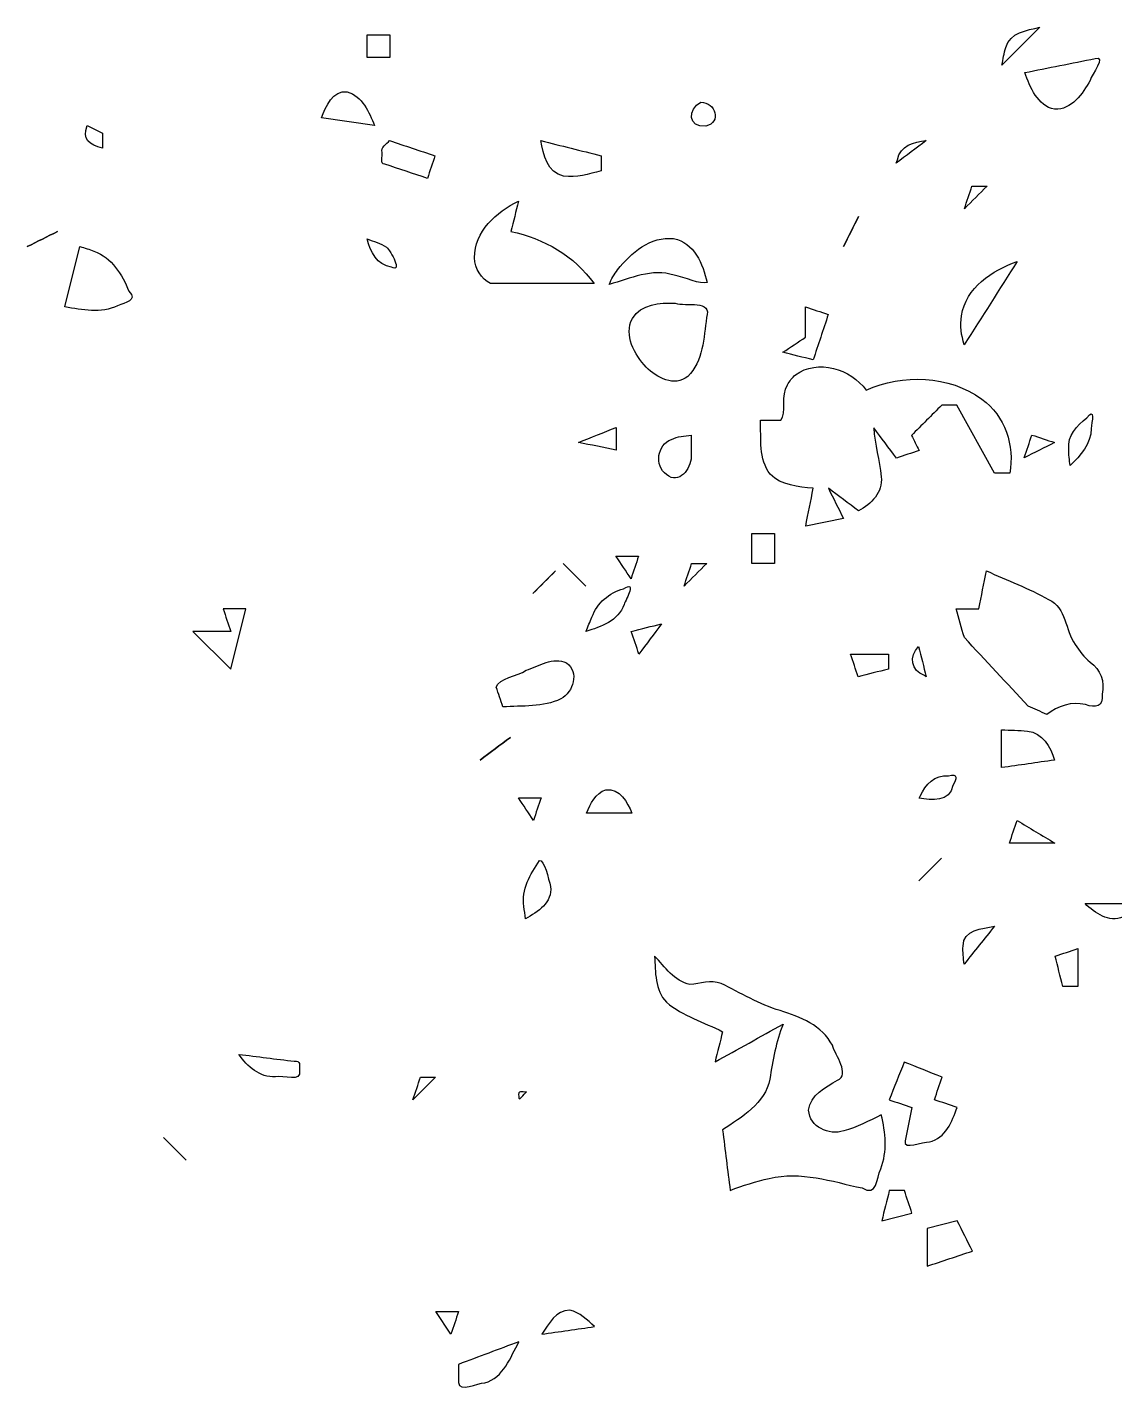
# Model space of a CAD drawing. Header units: centimetres. Extents: x -9.3 to 9.3, y -6.9 to 7.
# Drawn here: x -8.89 to -5.495, y -3.203 to 1.062 of the extents above; entities that cross this region are included whole.
import ezdxf

# ---------------------------------------------------------------- set-up
doc = ezdxf.new("R2010")
doc.units = ezdxf.units.CM
doc.header["$MEASUREMENT"] = 0
doc.layers.add('Layer 1', color=7, linetype='Continuous')

msp = doc.modelspace()

# ---------------------------------------------------------------- linework, layer by layer
at = {"layer": 'Layer 1'}
for points, knots in [([(-7.82898, 1.0384), (-7.82898, 1.0384), (-7.82898, 0.9676), (-7.82898, 0.9676), (-7.82898, 0.9676), (-7.82898, 0.9676), (-7.75817, 0.9676), (-7.75817, 0.9676), (-7.75817, 0.9676), (-7.75817, 0.9676), (-7.75817, 1.0384), (-7.75817, 1.0384), (-7.75817, 1.0384), (-7.75817, 1.0384), (-7.82898, 1.0384), (-7.82898, 1.0384)], [0, 0, 0, 0, 0.2, 0.2, 0.2, 0.2, 0.4, 0.4, 0.4, 0.4, 0.6, 0.6, 0.6, 0.6, 1, 1, 1, 1]), ([(-5.84673, 0.94385), (-5.84673, 0.94385), (-5.72872, 1.06186), (-5.72872, 1.06186), (-5.72872, 1.06186), (-5.76837, 1.05244), (-5.82244, 1.04586), (-5.83439, 0.99877), (-5.83439, 0.99877), (-5.84028, 0.98092), (-5.84345, 0.96232), (-5.84672, 0.94385), (-5.84672, 0.94385), (-5.84672, 0.94385), (-5.84673, 0.94385), (-5.84673, 0.94385)], [0, 0, 0, 0, 0.2, 0.2, 0.2, 0.2, 0.4, 0.4, 0.4, 0.4, 0.6, 0.6, 0.6, 0.6, 1, 1, 1, 1]), ([(-5.77577, 0.92039), (-5.75814, 0.87498), (-5.73603, 0.81667), (-5.68249, 0.80568), (-5.68249, 0.80568), (-5.62872, 0.80369), (-5.59486, 0.85496), (-5.57095, 0.89621), (-5.57095, 0.89621), (-5.56704, 0.91376), (-5.51968, 0.97477), (-5.55571, 0.9644), (-5.55571, 0.9644), (-5.62906, 0.94973), (-5.70241, 0.93506), (-5.77576, 0.92039), (-5.77576, 0.92039), (-5.77576, 0.92039), (-5.77577, 0.92039), (-5.77577, 0.92039)], [0, 0, 0, 0, 0.1666667, 0.1666667, 0.1666667, 0.1666667, 0.3333333, 0.3333333, 0.3333333, 0.3333333, 0.5, 0.5, 0.5, 0.5, 0.6666667, 0.6666667, 0.6666667, 0.6666667, 1, 1, 1, 1]), ([(-7.97122, 0.77878), (-7.97122, 0.77878), (-7.80601, 0.75518), (-7.80601, 0.75518), (-7.80601, 0.75518), (-7.82297, 0.79674), (-7.8446, 0.84664), (-7.8911, 0.86075), (-7.8911, 0.86075), (-7.9365, 0.86713), (-7.95832, 0.8129), (-7.97122, 0.77879), (-7.97122, 0.77879), (-7.97122, 0.77879), (-7.97122, 0.77878), (-7.97122, 0.77878)], [0, 0, 0, 0, 0.2, 0.2, 0.2, 0.2, 0.4, 0.4, 0.4, 0.4, 0.6, 0.6, 0.6, 0.6, 1, 1, 1, 1]), ([(-6.77189, 0.75306), (-6.72064, 0.76428), (-6.74145, 0.82827), (-6.78699, 0.82811), (-6.78699, 0.82811), (-6.82808, 0.80651), (-6.82759, 0.74721), (-6.77189, 0.75306)], [0, 0, 0, 0, 0.3333333, 0.3333333, 0.3333333, 0.3333333, 1, 1, 1, 1]), ([(-8.65589, 0.68437), (-8.65589, 0.68437), (-8.65589, 0.73157), (-8.65589, 0.73157), (-8.65589, 0.73157), (-8.65589, 0.73157), (-8.70309, 0.75517), (-8.70309, 0.75517), (-8.70309, 0.75517), (-8.72055, 0.71176), (-8.69548, 0.69444), (-8.65589, 0.68437)], [0, 0, 0, 0, 0.25, 0.25, 0.25, 0.25, 0.5, 0.5, 0.5, 0.5, 1, 1, 1, 1]), ([(-7.75889, 0.70797), (-7.76821, 0.69605), (-7.78733, 0.6882), (-7.78249, 0.67042), (-7.78249, 0.67042), (-7.77916, 0.65864), (-7.79064, 0.63618), (-7.77367, 0.63423), (-7.77367, 0.63423), (-7.72941, 0.61948), (-7.68514, 0.60472), (-7.64089, 0.58997), (-7.64089, 0.58997), (-7.63302, 0.61357), (-7.62516, 0.63717), (-7.61729, 0.66077), (-7.61729, 0.66077), (-7.66449, 0.6765), (-7.7117, 0.69224), (-7.7589, 0.70797), (-7.7589, 0.70797), (-7.7589, 0.70797), (-7.75889, 0.70797), (-7.75889, 0.70797)], [0, 0, 0, 0, 0.1428571, 0.1428571, 0.1428571, 0.1428571, 0.2857143, 0.2857143, 0.2857143, 0.2857143, 0.4285714, 0.4285714, 0.4285714, 0.4285714, 0.5714286, 0.5714286, 0.5714286, 0.5714286, 0.7142857, 0.7142857, 0.7142857, 0.7142857, 1, 1, 1, 1]), ([(-7.28686, 0.70797), (-7.279, 0.6647), (-7.26597, 0.6072), (-7.21565, 0.59713), (-7.21565, 0.59713), (-7.17578, 0.59078), (-7.13634, 0.60398), (-7.09805, 0.61356), (-7.09805, 0.61356), (-7.09805, 0.61356), (-7.09805, 0.66076), (-7.09805, 0.66076), (-7.09805, 0.66076), (-7.16099, 0.67649), (-7.22392, 0.69223), (-7.28686, 0.70796), (-7.28686, 0.70796), (-7.28686, 0.70796), (-7.28686, 0.70797), (-7.28686, 0.70797)], [0, 0, 0, 0, 0.1666667, 0.1666667, 0.1666667, 0.1666667, 0.3333333, 0.3333333, 0.3333333, 0.3333333, 0.5, 0.5, 0.5, 0.5, 0.6666667, 0.6666667, 0.6666667, 0.6666667, 1, 1, 1, 1]), ([(-6.17758, 0.63717), (-6.14611, 0.66077), (-6.11464, 0.68437), (-6.08317, 0.70797), (-6.08317, 0.70797), (-6.12173, 0.70458), (-6.16472, 0.69272), (-6.17286, 0.64836), (-6.17286, 0.64836), (-6.17286, 0.64836), (-6.17515, 0.64296), (-6.17515, 0.64296), (-6.17515, 0.64296), (-6.17515, 0.64296), (-6.17757, 0.63717), (-6.17757, 0.63717), (-6.17757, 0.63717), (-6.17757, 0.63717), (-6.17758, 0.63717), (-6.17758, 0.63717)], [0, 0, 0, 0, 0.1666667, 0.1666667, 0.1666667, 0.1666667, 0.3333333, 0.3333333, 0.3333333, 0.3333333, 0.5, 0.5, 0.5, 0.5, 0.6666667, 0.6666667, 0.6666667, 0.6666667, 1, 1, 1, 1]), ([(-5.94039, 0.56584), (-5.94826, 0.54224), (-5.95612, 0.51864), (-5.96399, 0.49504), (-5.96399, 0.49504), (-5.94039, 0.51864), (-5.91679, 0.54224), (-5.89319, 0.56584), (-5.89319, 0.56584), (-5.89319, 0.56584), (-5.94039, 0.56584), (-5.94039, 0.56584)], [0, 0, 0, 0, 0.25, 0.25, 0.25, 0.25, 0.5, 0.5, 0.5, 0.5, 1, 1, 1, 1]), ([(-7.4436, 0.26138), (-7.4436, 0.26138), (-7.12049, 0.26138), (-7.12049, 0.26138), (-7.12049, 0.26138), (-7.18115, 0.34753), (-7.27802, 0.40297), (-7.38011, 0.42423), (-7.38011, 0.42423), (-7.37224, 0.4557), (-7.36438, 0.48717), (-7.35651, 0.51863), (-7.35651, 0.51863), (-7.42484, 0.48571), (-7.49476, 0.42389), (-7.49367, 0.34194), (-7.49367, 0.34194), (-7.49278, 0.30854), (-7.47353, 0.27663), (-7.4436, 0.26137), (-7.4436, 0.26137), (-7.4436, 0.26137), (-7.4436, 0.26138), (-7.4436, 0.26138)], [0, 0, 0, 0, 0.1428571, 0.1428571, 0.1428571, 0.1428571, 0.2857143, 0.2857143, 0.2857143, 0.2857143, 0.4285714, 0.4285714, 0.4285714, 0.4285714, 0.5714286, 0.5714286, 0.5714286, 0.5714286, 0.7142857, 0.7142857, 0.7142857, 0.7142857, 1, 1, 1, 1]), ([(-6.34147, 0.37703), (-6.32574, 0.4085), (-6.31, 0.43997), (-6.29427, 0.47143), (-6.29427, 0.47143), (-6.31, 0.43996), (-6.32574, 0.40849), (-6.34147, 0.37703)], [0, 0, 0, 0, 0.3333333, 0.3333333, 0.3333333, 0.3333333, 1, 1, 1, 1]), ([(-8.89029, 0.37703), (-8.85882, 0.39276), (-8.82735, 0.4085), (-8.79588, 0.42423), (-8.79588, 0.42423), (-8.82735, 0.4085), (-8.85882, 0.39276), (-8.89029, 0.37703)], [0, 0, 0, 0, 0.3333333, 0.3333333, 0.3333333, 0.3333333, 1, 1, 1, 1]), ([(-7.82907, 0.4009), (-7.81919, 0.36077), (-7.79877, 0.31938), (-7.75313, 0.31293), (-7.75313, 0.31293), (-7.71763, 0.29405), (-7.75419, 0.36281), (-7.76874, 0.37542), (-7.76874, 0.37542), (-7.78671, 0.38812), (-7.80876, 0.39319), (-7.82907, 0.4009)], [0, 0, 0, 0, 0.25, 0.25, 0.25, 0.25, 0.5, 0.5, 0.5, 0.5, 1, 1, 1, 1]), ([(-7.07298, 0.25902), (-7.00759, 0.27691), (-6.93921, 0.31062), (-6.87062, 0.28742), (-6.87062, 0.28742), (-6.83794, 0.28207), (-6.7879, 0.25724), (-6.76753, 0.26516), (-6.76753, 0.26516), (-6.78034, 0.32172), (-6.80806, 0.39032), (-6.87199, 0.40194), (-6.87199, 0.40194), (-6.94356, 0.40999), (-7.00586, 0.35777), (-7.04705, 0.30461), (-7.04705, 0.30461), (-7.05741, 0.2905), (-7.06662, 0.27538), (-7.07299, 0.25902), (-7.07299, 0.25902), (-7.07299, 0.25902), (-7.07298, 0.25902), (-7.07298, 0.25902)], [0, 0, 0, 0, 0.1428571, 0.1428571, 0.1428571, 0.1428571, 0.2857143, 0.2857143, 0.2857143, 0.2857143, 0.4285714, 0.4285714, 0.4285714, 0.4285714, 0.5714286, 0.5714286, 0.5714286, 0.5714286, 0.7142857, 0.7142857, 0.7142857, 0.7142857, 1, 1, 1, 1]), ([(-8.72591, 0.3773), (-8.72591, 0.3773), (-8.77311, 0.18849), (-8.77311, 0.18849), (-8.77311, 0.18849), (-8.71876, 0.17949), (-8.66051, 0.16753), (-8.60822, 0.19222), (-8.60822, 0.19222), (-8.58429, 0.20214), (-8.54525, 0.20773), (-8.57279, 0.23791), (-8.57279, 0.23791), (-8.5947, 0.28942), (-8.62605, 0.34302), (-8.68213, 0.36231), (-8.68213, 0.36231), (-8.69636, 0.36829), (-8.71106, 0.37308), (-8.7259, 0.3773), (-8.7259, 0.3773), (-8.7259, 0.3773), (-8.72591, 0.3773), (-8.72591, 0.3773)], [0, 0, 0, 0, 0.1428571, 0.1428571, 0.1428571, 0.1428571, 0.2857143, 0.2857143, 0.2857143, 0.2857143, 0.4285714, 0.4285714, 0.4285714, 0.4285714, 0.5714286, 0.5714286, 0.5714286, 0.5714286, 0.7142857, 0.7142857, 0.7142857, 0.7142857, 1, 1, 1, 1]), ([(-5.96448, 0.07048), (-5.90941, 0.15702), (-5.85434, 0.24356), (-5.79927, 0.3301), (-5.79927, 0.3301), (-5.87725, 0.30353), (-5.95929, 0.24843), (-5.97305, 0.1611), (-5.97305, 0.1611), (-5.97789, 0.13077), (-5.97381, 0.09957), (-5.96448, 0.07048)], [0, 0, 0, 0, 0.25, 0.25, 0.25, 0.25, 0.5, 0.5, 0.5, 0.5, 1, 1, 1, 1]), ([(-7.00088, 0.15285), (-7.02801, 0.09988), (-6.99454, 0.03931), (-6.95736, 0.00059), (-6.95736, 0.00059), (-6.92566, -0.03294), (-6.86921, -0.06237), (-6.82768, -0.02874), (-6.82768, -0.02874), (-6.78015, 0.019), (-6.77716, 0.09195), (-6.76947, 0.15511), (-6.76947, 0.15511), (-6.7497, 0.21233), (-6.83311, 0.18904), (-6.86733, 0.19999), (-6.86733, 0.19999), (-6.91466, 0.20198), (-6.97347, 0.19789), (-7.0009, 0.15285), (-7.0009, 0.15285), (-7.0009, 0.15285), (-7.00088, 0.15285), (-7.00088, 0.15285)], [0, 0, 0, 0, 0.1428571, 0.1428571, 0.1428571, 0.1428571, 0.2857143, 0.2857143, 0.2857143, 0.2857143, 0.4285714, 0.4285714, 0.4285714, 0.4285714, 0.5714286, 0.5714286, 0.5714286, 0.5714286, 0.7142857, 0.7142857, 0.7142857, 0.7142857, 1, 1, 1, 1]), ([(-6.46003, 0.18849), (-6.46003, 0.18849), (-6.46003, 0.09408), (-6.46003, 0.09408), (-6.46003, 0.09408), (-6.48363, 0.07835), (-6.50723, 0.06261), (-6.53083, 0.04688), (-6.53083, 0.04688), (-6.49936, 0.03901), (-6.46789, 0.03115), (-6.43642, 0.02328), (-6.43642, 0.02328), (-6.42069, 0.07048), (-6.40495, 0.11769), (-6.38922, 0.16489), (-6.38922, 0.16489), (-6.41282, 0.17276), (-6.43642, 0.18062), (-6.46002, 0.18849), (-6.46002, 0.18849), (-6.46002, 0.18849), (-6.46003, 0.18849), (-6.46003, 0.18849)], [0, 0, 0, 0, 0.1428571, 0.1428571, 0.1428571, 0.1428571, 0.2857143, 0.2857143, 0.2857143, 0.2857143, 0.4285714, 0.4285714, 0.4285714, 0.4285714, 0.5714286, 0.5714286, 0.5714286, 0.5714286, 0.7142857, 0.7142857, 0.7142857, 0.7142857, 1, 1, 1, 1]), ([(-6.51618, -0.05485), (-6.53763, -0.08669), (-6.51895, -0.14308), (-6.53732, -0.16554), (-6.53732, -0.16554), (-6.53732, -0.16554), (-6.60115, -0.16554), (-6.60115, -0.16554), (-6.60115, -0.16554), (-6.59785, -0.222), (-6.60762, -0.28682), (-6.57016, -0.33425), (-6.57016, -0.33425), (-6.5353, -0.36953), (-6.48247, -0.37299), (-6.43595, -0.37796), (-6.43595, -0.37796), (-6.44382, -0.4173), (-6.45168, -0.45663), (-6.45955, -0.49597), (-6.45955, -0.49597), (-6.45955, -0.49597), (-6.34154, -0.47237), (-6.34154, -0.47237), (-6.34154, -0.47237), (-6.35727, -0.4409), (-6.37301, -0.40943), (-6.38874, -0.37796), (-6.38874, -0.37796), (-6.35727, -0.40156), (-6.3258, -0.42516), (-6.29433, -0.44876), (-6.29433, -0.44876), (-6.25543, -0.42759), (-6.21716, -0.39025), (-6.22418, -0.34195), (-6.22418, -0.34195), (-6.22929, -0.29067), (-6.24355, -0.24067), (-6.24713, -0.18914), (-6.24713, -0.18914), (-6.22353, -0.22061), (-6.19993, -0.25208), (-6.17633, -0.28354), (-6.17633, -0.28354), (-6.15273, -0.27567), (-6.12913, -0.26781), (-6.10553, -0.25994), (-6.10553, -0.25994), (-6.1134, -0.24421), (-6.12126, -0.22847), (-6.12913, -0.21274), (-6.12913, -0.21274), (-6.09766, -0.18127), (-6.06619, -0.1498), (-6.03472, -0.11834), (-6.03472, -0.11834), (-6.03472, -0.11834), (-5.98751, -0.11833), (-5.98751, -0.11833), (-5.98751, -0.11833), (-5.98751, -0.11833), (-5.8695, -0.33074), (-5.8695, -0.33074), (-5.8695, -0.33074), (-5.8695, -0.33074), (-5.8223, -0.33074), (-5.8223, -0.33074), (-5.8223, -0.33074), (-5.80649, -0.24539), (-5.83706, -0.15085), (-5.90943, -0.09967), (-5.90943, -0.09967), (-6.01241, -0.02459), (-6.15639, -0.01989), (-6.27073, -0.07112), (-6.27073, -0.07112), (-6.31877, -0.00517), (-6.4219, 0.02745), (-6.49142, -0.02384), (-6.49142, -0.02384), (-6.50179, -0.03221), (-6.51034, -0.04284), (-6.51618, -0.05483), (-6.51618, -0.05483), (-6.51618, -0.05483), (-6.51618, -0.05485), (-6.51618, -0.05485)], [0, 0, 0, 0, 0.0434783, 0.0434783, 0.0434783, 0.0434783, 0.0869565, 0.0869565, 0.0869565, 0.0869565, 0.1304348, 0.1304348, 0.1304348, 0.1304348, 0.173913, 0.173913, 0.173913, 0.173913, 0.2173913, 0.2173913, 0.2173913, 0.2173913, 0.2608696, 0.2608696, 0.2608696, 0.2608696, 0.3043478, 0.3043478, 0.3043478, 0.3043478, 0.3478261, 0.3478261, 0.3478261, 0.3478261, 0.3913043, 0.3913043, 0.3913043, 0.3913043, 0.4347826, 0.4347826, 0.4347826, 0.4347826, 0.4782609, 0.4782609, 0.4782609, 0.4782609, 0.5217391, 0.5217391, 0.5217391, 0.5217391, 0.5652174, 0.5652174, 0.5652174, 0.5652174, 0.6086957, 0.6086957, 0.6086957, 0.6086957, 0.6521739, 0.6521739, 0.6521739, 0.6521739, 0.6956522, 0.6956522, 0.6956522, 0.6956522, 0.7391304, 0.7391304, 0.7391304, 0.7391304, 0.7826087, 0.7826087, 0.7826087, 0.7826087, 0.826087, 0.826087, 0.826087, 0.826087, 0.8695652, 0.8695652, 0.8695652, 0.8695652, 0.9130435, 0.9130435, 0.9130435, 0.9130435, 1, 1, 1, 1]), ([(-5.63406, -0.30714), (-5.60154, -0.27604), (-5.56877, -0.23908), (-5.56766, -0.19146), (-5.56766, -0.19146), (-5.56698, -0.17064), (-5.55371, -0.12279), (-5.58214, -0.15826), (-5.58214, -0.15826), (-5.612, -0.18193), (-5.64257, -0.21374), (-5.63838, -0.2551), (-5.63838, -0.2551), (-5.63823, -0.27253), (-5.63615, -0.28986), (-5.63406, -0.30714)], [0, 0, 0, 0, 0.2, 0.2, 0.2, 0.2, 0.4, 0.4, 0.4, 0.4, 0.6, 0.6, 0.6, 0.6, 1, 1, 1, 1]), ([(-7.16924, -0.23481), (-7.1299, -0.24268), (-7.09057, -0.25054), (-7.05123, -0.25841), (-7.05123, -0.25841), (-7.05123, -0.25841), (-7.05123, -0.18761), (-7.05123, -0.18761), (-7.05123, -0.18761), (-7.09057, -0.20334), (-7.1299, -0.21908), (-7.16924, -0.23481)], [0, 0, 0, 0, 0.25, 0.25, 0.25, 0.25, 0.5, 0.5, 0.5, 0.5, 1, 1, 1, 1]), ([(-6.87874, -0.2254), (-6.92349, -0.24236), (-6.93284, -0.30673), (-6.89402, -0.33508), (-6.89402, -0.33508), (-6.85571, -0.3682), (-6.81812, -0.31684), (-6.81713, -0.27969), (-6.81713, -0.27969), (-6.81713, -0.27969), (-6.81713, -0.21148), (-6.81713, -0.21148), (-6.81713, -0.21148), (-6.83787, -0.21505), (-6.85978, -0.21503), (-6.87873, -0.2254), (-6.87873, -0.2254), (-6.87873, -0.2254), (-6.87874, -0.2254), (-6.87874, -0.2254)], [0, 0, 0, 0, 0.1666667, 0.1666667, 0.1666667, 0.1666667, 0.3333333, 0.3333333, 0.3333333, 0.3333333, 0.5, 0.5, 0.5, 0.5, 0.6666667, 0.6666667, 0.6666667, 0.6666667, 1, 1, 1, 1]), ([(-5.7534, -0.21147), (-5.76127, -0.23507), (-5.76913, -0.25867), (-5.777, -0.28227), (-5.777, -0.28227), (-5.74553, -0.26654), (-5.71406, -0.2508), (-5.68259, -0.23507), (-5.68259, -0.23507), (-5.70619, -0.2272), (-5.72979, -0.21934), (-5.75339, -0.21147), (-5.75339, -0.21147), (-5.75339, -0.21147), (-5.7534, -0.21147), (-5.7534, -0.21147)], [0, 0, 0, 0, 0.2, 0.2, 0.2, 0.2, 0.4, 0.4, 0.4, 0.4, 0.6, 0.6, 0.6, 0.6, 1, 1, 1, 1]), ([(-6.62731, -0.5186), (-6.62731, -0.5186), (-6.62731, -0.613), (-6.62731, -0.613), (-6.62731, -0.613), (-6.62731, -0.613), (-6.55651, -0.613), (-6.55651, -0.613), (-6.55651, -0.613), (-6.55651, -0.613), (-6.55651, -0.5186), (-6.55651, -0.5186), (-6.55651, -0.5186), (-6.55651, -0.5186), (-6.62731, -0.5186), (-6.62731, -0.5186)], [0, 0, 0, 0, 0.2, 0.2, 0.2, 0.2, 0.4, 0.4, 0.4, 0.4, 0.6, 0.6, 0.6, 0.6, 1, 1, 1, 1]), ([(-7.05229, -0.58941), (-7.03656, -0.61301), (-7.02082, -0.63661), (-7.00509, -0.66021), (-7.00509, -0.66021), (-6.99722, -0.63661), (-6.98936, -0.61301), (-6.98149, -0.58941), (-6.98149, -0.58941), (-6.98149, -0.58941), (-7.05229, -0.58941), (-7.05229, -0.58941)], [0, 0, 0, 0, 0.25, 0.25, 0.25, 0.25, 0.5, 0.5, 0.5, 0.5, 1, 1, 1, 1]), ([(-7.31123, -0.70668), (-7.31123, -0.70668), (-7.24043, -0.63588), (-7.24043, -0.63588), (-7.24043, -0.63588), (-7.26403, -0.65948), (-7.28763, -0.68308), (-7.31123, -0.70668)], [0, 0, 0, 0, 0.3333333, 0.3333333, 0.3333333, 0.3333333, 1, 1, 1, 1]), ([(-7.21697, -0.61228), (-7.19337, -0.63588), (-7.16977, -0.65948), (-7.14617, -0.68308), (-7.14617, -0.68308), (-7.16977, -0.65948), (-7.19337, -0.63588), (-7.21697, -0.61228)], [0, 0, 0, 0, 0.3333333, 0.3333333, 0.3333333, 0.3333333, 1, 1, 1, 1]), ([(-6.81575, -0.61228), (-6.82362, -0.63588), (-6.83148, -0.65948), (-6.83935, -0.68308), (-6.83935, -0.68308), (-6.81575, -0.65948), (-6.79215, -0.63588), (-6.76855, -0.61228), (-6.76855, -0.61228), (-6.76855, -0.61228), (-6.81575, -0.61228), (-6.81575, -0.61228)], [0, 0, 0, 0, 0.25, 0.25, 0.25, 0.25, 0.5, 0.5, 0.5, 0.5, 1, 1, 1, 1]), ([(-5.61831, -0.86576), (-5.64927, -0.8209), (-5.6451, -0.75096), (-5.70094, -0.72531), (-5.70094, -0.72531), (-5.76326, -0.6905), (-5.83011, -0.66496), (-5.89516, -0.63588), (-5.89516, -0.63588), (-5.90303, -0.67522), (-5.91089, -0.71455), (-5.91876, -0.75389), (-5.91876, -0.75389), (-5.91876, -0.75389), (-5.98957, -0.75389), (-5.98957, -0.75389), (-5.98957, -0.75389), (-5.98075, -0.78369), (-5.9746, -0.81497), (-5.96415, -0.84386), (-5.96415, -0.84386), (-5.8978, -0.91527), (-5.83146, -0.98669), (-5.76512, -1.05811), (-5.76512, -1.05811), (-5.74553, -1.06684), (-5.72594, -1.07558), (-5.70635, -1.08431), (-5.70635, -1.08431), (-5.67223, -1.05846), (-5.62904, -1.0424), (-5.58622, -1.05351), (-5.58622, -1.05351), (-5.55341, -1.06518), (-5.53065, -1.06021), (-5.53419, -1.02125), (-5.53419, -1.02125), (-5.52437, -0.98287), (-5.53894, -0.9432), (-5.57174, -0.9211), (-5.57174, -0.9211), (-5.58955, -0.90472), (-5.60526, -0.88612), (-5.61832, -0.86575), (-5.61832, -0.86575), (-5.61832, -0.86575), (-5.61831, -0.86576), (-5.61831, -0.86576)], [0, 0, 0, 0, 0.0769231, 0.0769231, 0.0769231, 0.0769231, 0.1538462, 0.1538462, 0.1538462, 0.1538462, 0.2307692, 0.2307692, 0.2307692, 0.2307692, 0.3076923, 0.3076923, 0.3076923, 0.3076923, 0.3846154, 0.3846154, 0.3846154, 0.3846154, 0.4615385, 0.4615385, 0.4615385, 0.4615385, 0.5384615, 0.5384615, 0.5384615, 0.5384615, 0.6153846, 0.6153846, 0.6153846, 0.6153846, 0.6923077, 0.6923077, 0.6923077, 0.6923077, 0.7692308, 0.7692308, 0.7692308, 0.7692308, 0.8461538, 0.8461538, 0.8461538, 0.8461538, 1, 1, 1, 1]), ([(-7.14567, -0.8247), (-7.09859, -0.81133), (-7.04522, -0.79142), (-7.02668, -0.74136), (-7.02668, -0.74136), (-7.0202, -0.72043), (-6.98518, -0.66604), (-7.02875, -0.69154), (-7.02875, -0.69154), (-7.07323, -0.70427), (-7.11128, -0.73602), (-7.12695, -0.78019), (-7.12695, -0.78019), (-7.13359, -0.79486), (-7.1396, -0.8098), (-7.14567, -0.8247)], [0, 0, 0, 0, 0.2, 0.2, 0.2, 0.2, 0.4, 0.4, 0.4, 0.4, 0.6, 0.6, 0.6, 0.6, 1, 1, 1, 1]), ([(-8.20805, -0.75389), (-8.20805, -0.75389), (-8.25525, -0.9427), (-8.25525, -0.9427), (-8.25525, -0.9427), (-8.25525, -0.9427), (-8.37326, -0.82469), (-8.37326, -0.82469), (-8.37326, -0.82469), (-8.37326, -0.82469), (-8.25525, -0.82469), (-8.25525, -0.82469), (-8.25525, -0.82469), (-8.26312, -0.80109), (-8.27098, -0.77749), (-8.27885, -0.75389), (-8.27885, -0.75389), (-8.27885, -0.75389), (-8.20805, -0.75389), (-8.20805, -0.75389)], [0, 0, 0, 0, 0.1666667, 0.1666667, 0.1666667, 0.1666667, 0.3333333, 0.3333333, 0.3333333, 0.3333333, 0.5, 0.5, 0.5, 0.5, 0.6666667, 0.6666667, 0.6666667, 0.6666667, 1, 1, 1, 1]), ([(-7.00408, -0.82469), (-6.99621, -0.84829), (-6.98835, -0.87189), (-6.98048, -0.89549), (-6.98048, -0.89549), (-6.95688, -0.86402), (-6.93328, -0.83255), (-6.90968, -0.80109), (-6.90968, -0.80109), (-6.94115, -0.80896), (-6.97262, -0.81682), (-7.00409, -0.82469), (-7.00409, -0.82469), (-7.00409, -0.82469), (-7.00408, -0.82469), (-7.00408, -0.82469)], [0, 0, 0, 0, 0.2, 0.2, 0.2, 0.2, 0.4, 0.4, 0.4, 0.4, 0.6, 0.6, 0.6, 0.6, 1, 1, 1, 1]), ([(-6.31935, -0.8955), (-6.31148, -0.9191), (-6.30362, -0.9427), (-6.29575, -0.9663), (-6.29575, -0.9663), (-6.26428, -0.95843), (-6.23281, -0.95057), (-6.20134, -0.9427), (-6.20134, -0.9427), (-6.20134, -0.9427), (-6.20134, -0.8955), (-6.20134, -0.8955), (-6.20134, -0.8955), (-6.20134, -0.8955), (-6.31935, -0.89549), (-6.31935, -0.89549), (-6.31935, -0.89549), (-6.31935, -0.89549), (-6.31935, -0.8955), (-6.31935, -0.8955)], [0, 0, 0, 0, 0.1666667, 0.1666667, 0.1666667, 0.1666667, 0.3333333, 0.3333333, 0.3333333, 0.3333333, 0.5, 0.5, 0.5, 0.5, 0.6666667, 0.6666667, 0.6666667, 0.6666667, 1, 1, 1, 1]), ([(-6.08334, -0.9663), (-6.09121, -0.93483), (-6.09907, -0.90336), (-6.10694, -0.87189), (-6.10694, -0.87189), (-6.13694, -0.90361), (-6.13146, -0.94732), (-6.08819, -0.96289), (-6.08819, -0.96289), (-6.08819, -0.96289), (-6.08334, -0.9663), (-6.08334, -0.9663)], [0, 0, 0, 0, 0.25, 0.25, 0.25, 0.25, 0.5, 0.5, 0.5, 0.5, 1, 1, 1, 1]), ([(-7.22375, -1.03545), (-7.1855, -1.01458), (-7.16553, -0.95154), (-7.20665, -0.92335), (-7.20665, -0.92335), (-7.24825, -0.90269), (-7.29323, -0.93348), (-7.3327, -0.94635), (-7.3327, -0.94635), (-7.35872, -0.96531), (-7.41915, -0.97084), (-7.42567, -0.99872), (-7.42567, -0.99872), (-7.41878, -1.01938), (-7.4119, -1.04004), (-7.40501, -1.0607), (-7.40501, -1.0607), (-7.34469, -1.0561), (-7.27948, -1.06288), (-7.22375, -1.03545)], [0, 0, 0, 0, 0.1666667, 0.1666667, 0.1666667, 0.1666667, 0.3333333, 0.3333333, 0.3333333, 0.3333333, 0.5, 0.5, 0.5, 0.5, 0.6666667, 0.6666667, 0.6666667, 0.6666667, 1, 1, 1, 1]), ([(-5.84779, -1.13243), (-5.84779, -1.13243), (-5.84779, -1.25044), (-5.84779, -1.25044), (-5.84779, -1.25044), (-5.79272, -1.24257), (-5.73765, -1.23471), (-5.68258, -1.22684), (-5.68258, -1.22684), (-5.69502, -1.1866), (-5.7197, -1.14002), (-5.76706, -1.13669), (-5.76706, -1.13669), (-5.79378, -1.13289), (-5.82088, -1.13366), (-5.84779, -1.13243)], [0, 0, 0, 0, 0.2, 0.2, 0.2, 0.2, 0.4, 0.4, 0.4, 0.4, 0.6, 0.6, 0.6, 0.6, 1, 1, 1, 1]), ([(-7.47633, -1.22684), (-7.44486, -1.20324), (-7.41339, -1.17964), (-7.38192, -1.15604), (-7.38192, -1.15604), (-7.41339, -1.17964), (-7.44486, -1.20324), (-7.47633, -1.22684)], [0, 0, 0, 0, 0.3333333, 0.3333333, 0.3333333, 0.3333333, 1, 1, 1, 1]), ([(-6.10559, -1.34529), (-6.06619, -1.35373), (-6.01045, -1.35715), (-5.99961, -1.30652), (-5.99961, -1.30652), (-5.9883, -1.28517), (-5.98304, -1.26668), (-6.01381, -1.27594), (-6.01381, -1.27594), (-6.05655, -1.27088), (-6.08545, -1.3039), (-6.10188, -1.33907), (-6.10188, -1.33907), (-6.10188, -1.33907), (-6.10559, -1.34528), (-6.10559, -1.34528), (-6.10559, -1.34528), (-6.10559, -1.34528), (-6.10559, -1.34529), (-6.10559, -1.34529)], [0, 0, 0, 0, 0.1666667, 0.1666667, 0.1666667, 0.1666667, 0.3333333, 0.3333333, 0.3333333, 0.3333333, 0.5, 0.5, 0.5, 0.5, 0.6666667, 0.6666667, 0.6666667, 0.6666667, 1, 1, 1, 1]), ([(-7.14385, -1.39249), (-7.14385, -1.39249), (-7.00224, -1.39249), (-7.00224, -1.39249), (-7.00224, -1.39249), (-7.0155, -1.35922), (-7.04068, -1.31297), (-7.08321, -1.3197), (-7.08321, -1.3197), (-7.11597, -1.3286), (-7.13243, -1.36359), (-7.14385, -1.39249)], [0, 0, 0, 0, 0.25, 0.25, 0.25, 0.25, 0.5, 0.5, 0.5, 0.5, 1, 1, 1, 1]), ([(-7.3569, -1.34464), (-7.34117, -1.36824), (-7.32543, -1.39184), (-7.3097, -1.41544), (-7.3097, -1.41544), (-7.30183, -1.39184), (-7.29397, -1.36824), (-7.2861, -1.34464), (-7.2861, -1.34464), (-7.2861, -1.34464), (-7.3569, -1.34464), (-7.3569, -1.34464)], [0, 0, 0, 0, 0.25, 0.25, 0.25, 0.25, 0.5, 0.5, 0.5, 0.5, 1, 1, 1, 1]), ([(-5.79959, -1.41544), (-5.80746, -1.43904), (-5.81532, -1.46264), (-5.82319, -1.48624), (-5.82319, -1.48624), (-5.82319, -1.48624), (-5.68158, -1.48624), (-5.68158, -1.48624), (-5.68158, -1.48624), (-5.72092, -1.46264), (-5.76025, -1.43904), (-5.79959, -1.41544)], [0, 0, 0, 0, 0.25, 0.25, 0.25, 0.25, 0.5, 0.5, 0.5, 0.5, 1, 1, 1, 1]), ([(-6.10678, -1.60424), (-6.08318, -1.58064), (-6.05958, -1.55704), (-6.03598, -1.53344), (-6.03598, -1.53344), (-6.03598, -1.53344), (-6.10678, -1.60424), (-6.10678, -1.60424)], [0, 0, 0, 0, 0.3333333, 0.3333333, 0.3333333, 0.3333333, 1, 1, 1, 1]), ([(-7.33406, -1.72225), (-7.29715, -1.70127), (-7.24882, -1.67117), (-7.25657, -1.62183), (-7.25657, -1.62183), (-7.26233, -1.59779), (-7.27572, -1.53676), (-7.29123, -1.54051), (-7.29123, -1.54051), (-7.31914, -1.58299), (-7.34801, -1.63089), (-7.33942, -1.68407), (-7.33942, -1.68407), (-7.33828, -1.69688), (-7.33633, -1.7096), (-7.33406, -1.72225)], [0, 0, 0, 0, 0.2, 0.2, 0.2, 0.2, 0.4, 0.4, 0.4, 0.4, 0.6, 0.6, 0.6, 0.6, 1, 1, 1, 1]), ([(-5.58726, -1.67505), (-5.55635, -1.70377), (-5.51273, -1.73598), (-5.46872, -1.71614), (-5.46872, -1.71614), (-5.44987, -1.70779), (-5.3995, -1.68197), (-5.40543, -1.67505), (-5.40543, -1.67505), (-5.40543, -1.67505), (-5.58726, -1.67505), (-5.58726, -1.67505)], [0, 0, 0, 0, 0.25, 0.25, 0.25, 0.25, 0.5, 0.5, 0.5, 0.5, 1, 1, 1, 1]), ([(-5.96475, -1.86386), (-5.93328, -1.82452), (-5.90181, -1.78519), (-5.87034, -1.74585), (-5.87034, -1.74585), (-5.9077, -1.75313), (-5.9676, -1.75665), (-5.96831, -1.80748), (-5.96831, -1.80748), (-5.96953, -1.82633), (-5.9671, -1.84519), (-5.96474, -1.86385), (-5.96474, -1.86385), (-5.96474, -1.86385), (-5.96475, -1.86386), (-5.96475, -1.86386)], [0, 0, 0, 0, 0.2, 0.2, 0.2, 0.2, 0.4, 0.4, 0.4, 0.4, 0.6, 0.6, 0.6, 0.6, 1, 1, 1, 1]), ([(-5.68053, -1.83909), (-5.67266, -1.87056), (-5.6648, -1.90203), (-5.65693, -1.93349), (-5.65693, -1.93349), (-5.65693, -1.93349), (-5.60972, -1.93349), (-5.60972, -1.93349), (-5.60972, -1.93349), (-5.60972, -1.93349), (-5.60972, -1.81548), (-5.60972, -1.81548), (-5.60972, -1.81548), (-5.63332, -1.82335), (-5.65692, -1.83121), (-5.68052, -1.83908), (-5.68052, -1.83908), (-5.68052, -1.83908), (-5.68053, -1.83909), (-5.68053, -1.83909)], [0, 0, 0, 0, 0.1666667, 0.1666667, 0.1666667, 0.1666667, 0.3333333, 0.3333333, 0.3333333, 0.3333333, 0.5, 0.5, 0.5, 0.5, 0.6666667, 0.6666667, 0.6666667, 0.6666667, 1, 1, 1, 1]), ([(-6.72378, -1.92452), (-6.66289, -1.95391), (-6.60498, -1.99029), (-6.53951, -2.009), (-6.53951, -2.009), (-6.47691, -2.02898), (-6.40792, -2.05516), (-6.37637, -2.11767), (-6.37637, -2.11767), (-6.36649, -2.14985), (-6.32045, -2.20797), (-6.36043, -2.22698), (-6.36043, -2.22698), (-6.39698, -2.24855), (-6.44632, -2.27265), (-6.45032, -2.32031), (-6.45032, -2.32031), (-6.4477, -2.37234), (-6.38663, -2.40026), (-6.34082, -2.38454), (-6.34082, -2.38454), (-6.29928, -2.37428), (-6.26169, -2.35317), (-6.22343, -2.33471), (-6.22343, -2.33471), (-6.21031, -2.39003), (-6.20382, -2.44926), (-6.22542, -2.50345), (-6.22542, -2.50345), (-6.23843, -2.53451), (-6.23683, -2.59033), (-6.28354, -2.56306), (-6.28354, -2.56306), (-6.37827, -2.54291), (-6.47579, -2.50932), (-6.57325, -2.53341), (-6.57325, -2.53341), (-6.61501, -2.54216), (-6.65553, -2.55584), (-6.69545, -2.57072), (-6.69545, -2.57072), (-6.70332, -2.50778), (-6.71118, -2.44485), (-6.71905, -2.38191), (-6.71905, -2.38191), (-6.65939, -2.34144), (-6.58619, -2.29988), (-6.5716, -2.22285), (-6.5716, -2.22285), (-6.56185, -2.16486), (-6.55257, -2.1063), (-6.53024, -2.05148), (-6.53024, -2.05148), (-6.60104, -2.09082), (-6.67185, -2.13015), (-6.74265, -2.16949), (-6.74265, -2.16949), (-6.73478, -2.13802), (-6.72692, -2.10655), (-6.71905, -2.07509), (-6.71905, -2.07509), (-6.7777, -2.0454), (-6.84354, -2.02648), (-6.89412, -1.98311), (-6.89412, -1.98311), (-6.93149, -1.94537), (-6.92828, -1.88817), (-6.93147, -1.83908), (-6.93147, -1.83908), (-6.8993, -1.87241), (-6.86947, -1.91775), (-6.82113, -1.9273), (-6.82113, -1.9273), (-6.7885, -1.92542), (-6.75655, -1.91281), (-6.72378, -1.92452)], [0, 0, 0, 0, 0.05, 0.05, 0.05, 0.05, 0.1, 0.1, 0.1, 0.1, 0.15, 0.15, 0.15, 0.15, 0.2, 0.2, 0.2, 0.2, 0.25, 0.25, 0.25, 0.25, 0.3, 0.3, 0.3, 0.3, 0.35, 0.35, 0.35, 0.35, 0.4, 0.4, 0.4, 0.4, 0.45, 0.45, 0.45, 0.45, 0.5, 0.5, 0.5, 0.5, 0.55, 0.55, 0.55, 0.55, 0.6, 0.6, 0.6, 0.6, 0.65, 0.65, 0.65, 0.65, 0.7, 0.7, 0.7, 0.7, 0.75, 0.75, 0.75, 0.75, 0.8, 0.8, 0.8, 0.8, 0.85, 0.85, 0.85, 0.85, 0.9, 0.9, 0.9, 0.9, 1, 1, 1, 1]), ([(-8.22937, -2.14591), (-8.2035, -2.18394), (-8.16418, -2.21832), (-8.1154, -2.21641), (-8.1154, -2.21641), (-8.09131, -2.20942), (-8.03191, -2.23611), (-8.04056, -2.19579), (-8.04056, -2.19579), (-8.04044, -2.18149), (-8.03595, -2.16335), (-8.05671, -2.16749), (-8.05671, -2.16749), (-8.11427, -2.1603), (-8.17182, -2.1531), (-8.22937, -2.14591)], [0, 0, 0, 0, 0.2, 0.2, 0.2, 0.2, 0.4, 0.4, 0.4, 0.4, 0.6, 0.6, 0.6, 0.6, 1, 1, 1, 1]), ([(-6.03382, -2.21701), (-6.04169, -2.24061), (-6.04955, -2.26421), (-6.05742, -2.28781), (-6.05742, -2.28781), (-6.03382, -2.29568), (-6.01022, -2.30354), (-5.98662, -2.31141), (-5.98662, -2.31141), (-6.00255, -2.35468), (-6.02231, -2.40864), (-6.07347, -2.41894), (-6.07347, -2.41894), (-6.09372, -2.41757), (-6.15588, -2.44649), (-6.1491, -2.41573), (-6.1491, -2.41573), (-6.1491, -2.41573), (-6.12823, -2.3114), (-6.12823, -2.3114), (-6.12823, -2.3114), (-6.15183, -2.30353), (-6.17543, -2.29567), (-6.19903, -2.2878), (-6.19903, -2.2878), (-6.1833, -2.24846), (-6.16756, -2.20913), (-6.15183, -2.16979), (-6.15183, -2.16979), (-6.11249, -2.18552), (-6.07316, -2.20126), (-6.03382, -2.21699), (-6.03382, -2.21699), (-6.03382, -2.21699), (-6.03382, -2.21701), (-6.03382, -2.21701)], [0, 0, 0, 0, 0.1, 0.1, 0.1, 0.1, 0.2, 0.2, 0.2, 0.2, 0.3, 0.3, 0.3, 0.3, 0.4, 0.4, 0.4, 0.4, 0.5, 0.5, 0.5, 0.5, 0.6, 0.6, 0.6, 0.6, 0.7, 0.7, 0.7, 0.7, 0.8, 0.8, 0.8, 0.8, 1, 1, 1, 1]), ([(-7.6623, -2.21701), (-7.67017, -2.24061), (-7.67803, -2.26421), (-7.6859, -2.28781), (-7.6859, -2.28781), (-7.6859, -2.28781), (-7.6151, -2.21701), (-7.6151, -2.21701), (-7.6151, -2.21701), (-7.6151, -2.21701), (-7.66231, -2.21701), (-7.66231, -2.21701), (-7.66231, -2.21701), (-7.66231, -2.21701), (-7.6623, -2.21701), (-7.6623, -2.21701)], [0, 0, 0, 0, 0.2, 0.2, 0.2, 0.2, 0.4, 0.4, 0.4, 0.4, 0.6, 0.6, 0.6, 0.6, 1, 1, 1, 1]), ([(-7.33171, -2.26342), (-7.33929, -2.2675), (-7.35789, -2.29818), (-7.35531, -2.27772), (-7.35531, -2.27772), (-7.36045, -2.25576), (-7.34566, -2.26544), (-7.33171, -2.26342)], [0, 0, 0, 0, 0.3333333, 0.3333333, 0.3333333, 0.3333333, 1, 1, 1, 1]), ([(-8.46478, -2.40584), (-8.44118, -2.42944), (-8.41758, -2.45304), (-8.39398, -2.47664), (-8.39398, -2.47664), (-8.41758, -2.45304), (-8.44118, -2.42944), (-8.46478, -2.40584)], [0, 0, 0, 0, 0.3333333, 0.3333333, 0.3333333, 0.3333333, 1, 1, 1, 1]), ([(-6.15123, -2.57141), (-6.14336, -2.59501), (-6.1355, -2.61861), (-6.12763, -2.64221), (-6.12763, -2.64221), (-6.12763, -2.64221), (-6.22204, -2.66581), (-6.22204, -2.66581), (-6.22204, -2.66581), (-6.21417, -2.63434), (-6.20631, -2.60287), (-6.19844, -2.5714), (-6.19844, -2.5714), (-6.19844, -2.5714), (-6.15123, -2.5714), (-6.15123, -2.5714), (-6.15123, -2.5714), (-6.15123, -2.5714), (-6.15123, -2.57141), (-6.15123, -2.57141)], [0, 0, 0, 0, 0.1666667, 0.1666667, 0.1666667, 0.1666667, 0.3333333, 0.3333333, 0.3333333, 0.3333333, 0.5, 0.5, 0.5, 0.5, 0.6666667, 0.6666667, 0.6666667, 0.6666667, 1, 1, 1, 1]), ([(-5.93897, -2.76022), (-5.98617, -2.77595), (-6.03338, -2.79169), (-6.08058, -2.80742), (-6.08058, -2.80742), (-6.08058, -2.80742), (-6.08058, -2.68941), (-6.08058, -2.68941), (-6.08058, -2.68941), (-6.08058, -2.68941), (-5.98617, -2.66581), (-5.98617, -2.66581), (-5.98617, -2.66581), (-5.97044, -2.69728), (-5.9547, -2.72875), (-5.93897, -2.76021), (-5.93897, -2.76021), (-5.93897, -2.76021), (-5.93897, -2.76022), (-5.93897, -2.76022)], [0, 0, 0, 0, 0.1666667, 0.1666667, 0.1666667, 0.1666667, 0.3333333, 0.3333333, 0.3333333, 0.3333333, 0.5, 0.5, 0.5, 0.5, 0.6666667, 0.6666667, 0.6666667, 0.6666667, 1, 1, 1, 1]), ([(-7.61445, -2.94903), (-7.61445, -2.94903), (-7.56725, -3.01983), (-7.56725, -3.01983), (-7.56725, -3.01983), (-7.55938, -2.99623), (-7.55152, -2.97263), (-7.54365, -2.94903), (-7.54365, -2.94903), (-7.54365, -2.94903), (-7.61445, -2.94903), (-7.61445, -2.94903)], [0, 0, 0, 0, 0.25, 0.25, 0.25, 0.25, 0.5, 0.5, 0.5, 0.5, 1, 1, 1, 1]), ([(-7.11882, -2.99623), (-7.17389, -3.0041), (-7.22896, -3.01196), (-7.28403, -3.01983), (-7.28403, -3.01983), (-7.26176, -2.98944), (-7.23978, -2.94279), (-7.19577, -2.94532), (-7.19577, -2.94532), (-7.16481, -2.95154), (-7.14145, -2.97594), (-7.11882, -2.99623)], [0, 0, 0, 0, 0.25, 0.25, 0.25, 0.25, 0.5, 0.5, 0.5, 0.5, 1, 1, 1, 1]), ([(-7.35488, -3.04343), (-7.38193, -3.09173), (-7.4025, -3.15558), (-7.46187, -3.17195), (-7.46187, -3.17195), (-7.48355, -3.17108), (-7.54306, -3.20257), (-7.5437, -3.17109), (-7.5437, -3.17109), (-7.5437, -3.17109), (-7.5437, -3.11423), (-7.5437, -3.11423), (-7.5437, -3.11423), (-7.48076, -3.09063), (-7.41783, -3.06703), (-7.35489, -3.04343), (-7.35489, -3.04343), (-7.35489, -3.04343), (-7.35488, -3.04343), (-7.35488, -3.04343)], [0, 0, 0, 0, 0.1666667, 0.1666667, 0.1666667, 0.1666667, 0.3333333, 0.3333333, 0.3333333, 0.3333333, 0.5, 0.5, 0.5, 0.5, 0.6666667, 0.6666667, 0.6666667, 0.6666667, 1, 1, 1, 1])]:
    msp.add_open_spline(points, degree=3, knots=knots, dxfattribs=at)

doc.saveas('drawing.dxf')
